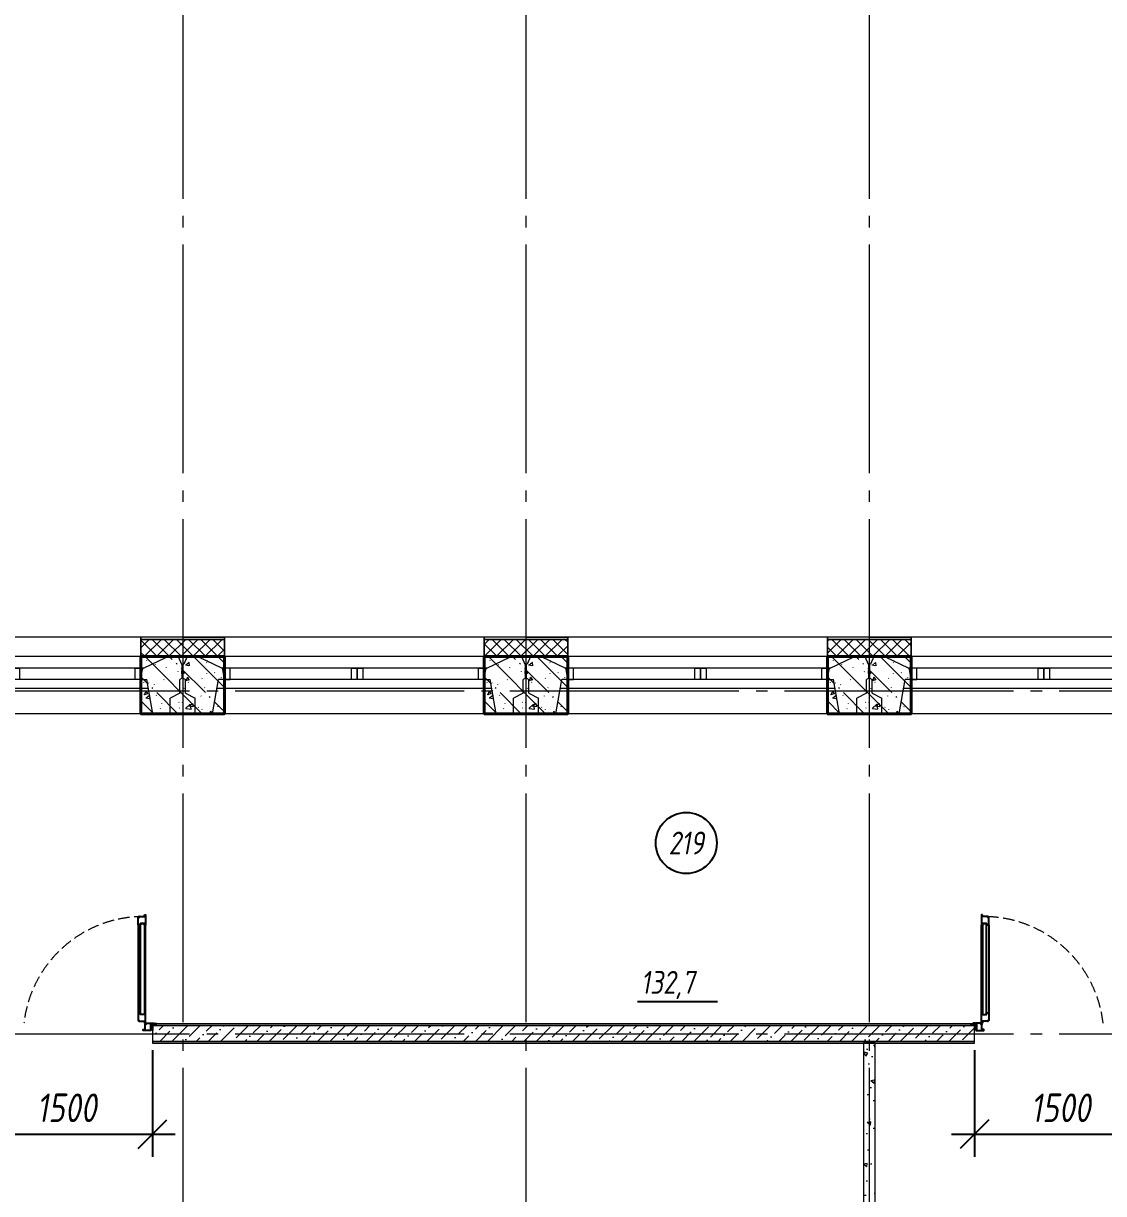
# Model space of a CAD drawing. Header units: millimetres. Extents: x -85420 to 1195317, y -69347 to 470418.
# Drawn here: x 455555 to 464994, y 14181 to 24413 of the extents above; entities that cross this region are included whole.
import ezdxf
from ezdxf import colors
from ezdxf.entities.mleader import LeaderData, LeaderLine
from ezdxf.enums import TextEntityAlignment as Align
from ezdxf.math import Vec2, Vec3

# ---------------------------------------------------------------- set-up
doc = ezdxf.new("R2010")
doc.units = ezdxf.units.MM
for name, pattern in [('GOST2.303 6', [12, 8, -1.5, 1, -1.5]), ('ГОСТ 2.303 4', [7, 5, -2, 0]), ('ГОСТ 2.303 5', [24, 20, -1.5, 1, -1.5]), ('осевая', [50.8, 31.75, -6.35, 6.35, -6.35])]:
    doc.linetypes.add(name, pattern=pattern)
for name, color, linetype, lineweight in [('!М_Перегородки_пеноблок', 7, 'Continuous', 20), ('+АР_Осевые линии', 252, 'GOST2.303 6', 9), ('+АР_Стены внутренние', 250, 'Continuous', 18), ('АР_Окна', 4, 'Continuous', 9), ('АР_Отметки', 7, 'Continuous', 5), ('АР_Сущ Несущая стена', 250, 'Continuous', 50), ('АР_штриховка несущих стен', 250, 'Continuous', 0), ('СПДС_+АР_Стены', 250, 'Continuous', 20), ('СПДС_РАЗМЕРЫ', 252, 'Continuous', 0), ('стены', 7, 'Continuous', 40), ('ТОНКАЯ', 253, 'Continuous', 0), ('ЭКСПЛИКАЦИЯ', 7, 'Continuous', 5)]:
    doc.layers.add(name, color=color, linetype=linetype, lineweight=lineweight)
doc.layers.add('ОСИ', color=7, linetype='осевая', lineweight=13, true_color=0x999999)
doc.styles.add('ISOCPEUR', font='', dxfattribs={"height": 250})
doc.styles.add('ГОСТ 2.304', font='CS_Gost2304.shx', dxfattribs={"oblique": 10})
doc.styles.get('ISOCPEUR').set_extended_font_data('ISOCPEUR', italic=True)
doc.linetypes.add('Ground2', pattern='A,12,[130,ltypeshp.shx,S=3,R=-210,X=0,Y=-2.598],3,[130,ltypeshp.shx,S=3,R=-210,X=0,Y=-2.598],3,[130,ltypeshp.shx,S=3,R=-210,X=0,Y=-2.598],0', length=18)
doc.dimstyles.new('СПДС', dxfattribs={"dimscale": 100, "dimtxt": 2.5, "dimasz": 2.5, "dimexe": 2, "dimexo": 0.625, "dimgap": 1, "dimtad": 1, "dimdec": 0, "dimrnd": 5, "dimtxsty": 'ГОСТ 2.304', "dimblk": 'OBLIQUE', "dimblk1": 'OBLIQUE', "dimblk2": 'OBLIQUE', "dimcen": 2.5, "dimdle": 2, "dimadec": 0, "dimazin": 2, "dimtfac": 0.75, "dimtdec": 4, "dimtmove": 1, "dimatfit": 3, "dimfxl": 1, "dimtfill": 1, "dimtolj": 1, "dimarcsym": 1})
pattern_1 = [(45, (0, 0), (-53.033009, 53.033009), []), (135, (0, 0), (-53.033009, -53.033009), [])]

# ---------------------------------------------------------------- blocks, each defined once
blk = doc.blocks.new('_Oblique')
at = {"color": 0, "linetype": 'ByBlock', "lineweight": -2}
blk.add_line((-0.5, -0.5), (0.5, 0.5), dxfattribs=at)
blk = doc.blocks.new('*D315')
at = {"layer": 'Defpoints', "color": 0, "ltscale": 100, "transparency": 16777216}
for p in [(455181, 15496), (456682, 15496), (456682, 14701)]:
    blk.add_point(p, dxfattribs=at)
at = {"layer": 'СПДС_РАЗМЕРЫ', "color": 0, "lineweight": -2, "ltscale": 100, "transparency": 16777216}
for p, q in [((455181, 15434), (455181, 14501)), ((456682, 15434), (456682, 14501)), ((454981, 14701), (456882, 14701))]:
    blk.add_line(p, q, dxfattribs=at)
at = {"layer": 'СПДС_РАЗМЕРЫ', "color": 0, "lineweight": -2, "ltscale": 100, "transparency": 16777216, "xscale": 250, "yscale": 250, "zscale": 250, "rotation": 180}
blk.add_blockref('_Oblique', (455181, 14701), dxfattribs=at)
at = {"layer": 'СПДС_РАЗМЕРЫ', "color": 0, "lineweight": -2, "ltscale": 100, "transparency": 16777216, "xscale": 250, "yscale": 250, "zscale": 250}
blk.add_blockref('_Oblique', (456682, 14701), dxfattribs=at)
at = {"layer": 'СПДС_РАЗМЕРЫ', "color": 0, "ltscale": 100, "transparency": 16777216, "insert": (455931, 14931), "char_height": 250, "attachment_point": 5, "style": 'ГОСТ 2.304', "bg_fill": 3, "box_fill_scale": 1.1, "bg_fill_color": 256, "bg_fill_true_color": 13158600, "bg_fill_transparency": 0}
blk.add_mtext('\\A1;1500', dxfattribs=at)
blk = doc.blocks.new('*D314')
at = {"layer": 'Defpoints', "color": 0, "ltscale": 100, "transparency": 16777216}
for p in [(463866, 15496), (465367, 15496), (465367, 14701)]:
    blk.add_point(p, dxfattribs=at)
at = {"layer": 'СПДС_РАЗМЕРЫ', "color": 0, "lineweight": -2, "ltscale": 100, "transparency": 16777216}
for p, q in [((463866, 15434), (463866, 14501)), ((465367, 15434), (465367, 14501)), ((463666, 14701), (465567, 14701))]:
    blk.add_line(p, q, dxfattribs=at)
at = {"layer": 'СПДС_РАЗМЕРЫ', "color": 0, "lineweight": -2, "ltscale": 100, "transparency": 16777216, "xscale": 250, "yscale": 250, "zscale": 250, "rotation": 180}
blk.add_blockref('_Oblique', (463866, 14701), dxfattribs=at)
at = {"layer": 'СПДС_РАЗМЕРЫ', "color": 0, "lineweight": -2, "ltscale": 100, "transparency": 16777216, "xscale": 250, "yscale": 250, "zscale": 250}
blk.add_blockref('_Oblique', (465367, 14701), dxfattribs=at)
at = {"layer": 'СПДС_РАЗМЕРЫ', "color": 0, "ltscale": 100, "transparency": 16777216, "insert": (464617, 14931), "char_height": 250, "attachment_point": 5, "style": 'ГОСТ 2.304', "bg_fill": 3, "box_fill_scale": 1.1, "bg_fill_color": 256, "bg_fill_true_color": 13158600, "bg_fill_transparency": 0}
blk.add_mtext('\\A1;1500', dxfattribs=at)
blk = doc.blocks.new('*U105')
at = {"lineweight": 15}
h = blk.add_hatch(dxfattribs=at)
h.set_pattern_fill('AR-CONC', color=256, scale=2, angle=90)
h.set_pattern_definition([(140, (1e-13, 1), (31.878, 364.37), [38.1, -419.1]), (85, (1e-13, 1), (-382.114, -70.487), [30.48, -335.281]), (190.4514, (2.66, 31.36), (-350.236, 293.882), [32.38, -356.18]), (136.184, (-101.6, 1), (84.085, 542.158), [57.15, -628.65]), (186.636, (-94.6, 46.2), (-494.852, 474.81), [48.57, -534.27]), (81.184, (-101.6, 1), (-494.85, 474.81), [45.72, -502.92]), (111, (-76.2, 51.8), (204.53, 303.229), [38.1, -419.1]), (56, (-76.2, 51.8), (-368.376, 123.604), [30.48, -335.28]), (161.4514, (-59.16, 77.07), (-163.846, 426.833), [32.38, -356.18]), (127.5, (1e-13, 1), (-169.11, 6.1772), [0, -331.216, 0, -340.36, 0, -336.55]), (97.5, (1e-13, 1), (-200.361, 133.6393), [0, -194.056, 0, -323.596, 0, -128.27]), (57.5, (1e-13, -112.28), (11.4575, 271.1812), [0, -127, 0, -396.24, 0, -525.78]), (47.5, (1e-13, -163.08), (-50.853, 296.258), [0, -165.1, 0, -263.144, 0, -373.38])])
edge = h.paths.add_edge_path()
edge.add_line((-100, 6320), (-100, 0))
edge.add_line((0, 6320), (-100, 6320))
edge.add_line((0, 0), (0, 6320))
edge.add_line((-100, 0), (0, 0))
at = {"linetype": 'ByBlock', "ltscale": 100, "transparency": 33554687}
blk.add_lwpolyline([(0, 0), (0, 6320), (-100, 6320), (-100, 0)], close=True, dxfattribs=at)
blk = doc.blocks.new('НП 3033')
at = {"layer": 'АР_Окна', "ltscale": 100}
for p, q in [((365, 500), (2635, 500)), ((365, 400), (2635, 400)), ((365, 300), (2635, 300)), ((365, 220), (2635, 220)), ((365, 0), (2635, 0))]:
    blk.add_line(p, q, dxfattribs=at)
for points in [[(365, 300), (365, 500), (365, 670), (2635, 670), (2635, 300)], [(365, 300), (415, 300), (415, 400), (365, 400)], [(1450, 400), (1425, 400), (1425, 300), (1450, 300), (1475, 300), (1475, 400), (1438, 400)], [(1500, 400), (1475, 400), (1475, 300), (1500, 300), (1525, 300), (1525, 400), (1488, 400)], [(2635, 300), (2585, 300), (2585, 400), (2635, 400)]]:
    blk.add_lwpolyline(points, dxfattribs=at)
at = {"layer": 'СПДС_+АР_Стены', "ltscale": 100}
for points in [[(0, 670), (0, 670), (365, 670), (365, 670)], [(3000, 670), (3000, 670), (2635, 670), (2635, 670)]]:
    blk.add_lwpolyline(points, dxfattribs=at)
at = {"layer": 'стены', "ltscale": 100}
for p, q in [((2960, 500), (2860, 500)), ((0, 0), (0, 0))]:
    blk.add_line(p, q, dxfattribs=at)
at = {"layer": 'стены', "lineweight": 30, "ltscale": 100}
blk.add_lwpolyline([(0, 0), (365, 0), (365, 500), (0, 500)], dxfattribs=at)
at = {"layer": 'стены', "ltscale": 100}
blk.add_lwpolyline([(3000, 500), (2635, 500), (2635, 0), (3000, 0)], dxfattribs=at)
blk = doc.blocks.new('обследование 2 этаж 1245')
at = {"layer": 'ТОНКАЯ', "ltscale": 100}
for p, q in [((15620, -52660), (12900, -52660)), ((15417, -52760), (15618, -52665)), ((15618, -52665), (15620, -52660)), ((15720, -52660), (15620, -52660)), ((15720, -52660), (15750, -52725)), ((15800, -52660), (15770, -52725)), ((15800, -52660), (15900, -52660)), ((18620, -52660), (15900, -52660)), ((15902, -52665), (15900, -52660)), ((16103, -52760), (15902, -52665)), ((18417, -52760), (18618, -52665)), ((18618, -52665), (18620, -52660)), ((18720, -52660), (18620, -52660)), ((18720, -52660), (18750, -52725)), ((18800, -52660), (18770, -52725)), ((18800, -52660), (18900, -52660)), ((21620, -52660), (18900, -52660)), ((18902, -52665), (18900, -52660)), ((19103, -52760), (18902, -52665)), ((21417, -52760), (21618, -52665)), ((21618, -52665), (21620, -52660)), ((21720, -52660), (21620, -52660)), ((21720, -52660), (21750, -52725)), ((21800, -52660), (21770, -52725)), ((21800, -52660), (21900, -52660)), ((24620, -52660), (21900, -52660)), ((21902, -52665), (21900, -52660)), ((22103, -52760), (21902, -52665)), ((15417, -52760), (13103, -52760)), ((15395, -52860), (15410, -52770)), ((15410, -52770), (15417, -52760)), ((15750, -52725), (15755, -52725)), ((15755, -52782), (15750, -52787)), ((15750, -52787), (15750, -52807)), ((15755, -52782), (15755, -52725)), ((15755, -52725), (15760, -52725)), ((15760, -52782), (15760, -52725)), ((15765, -52725), (15760, -52725)), ((15760, -52725), (15760, -53160)), ((15760, -52782), (15760, -52725)), ((15760, -52725), (15760, -53160)), ((15770, -52725), (15765, -52725)), ((15765, -52782), (15765, -52725)), ((15765, -52782), (15770, -52787)), ((15770, -52787), (15770, -52807)), ((18417, -52760), (16103, -52760)), ((16110, -52770), (16103, -52760)), ((16125, -52860), (16110, -52770)), ((18395, -52860), (18410, -52770)), ((18410, -52770), (18417, -52760)), ((18750, -52725), (18755, -52725)), ((18755, -52782), (18750, -52787)), ((18750, -52787), (18750, -52807)), ((18755, -52782), (18755, -52725)), ((18755, -52725), (18760, -52725)), ((18760, -52782), (18760, -52725)), ((18765, -52725), (18760, -52725)), ((18760, -52725), (18760, -53160)), ((18760, -52782), (18760, -52725)), ((18760, -52725), (18760, -53160)), ((18770, -52725), (18765, -52725)), ((18765, -52782), (18765, -52725)), ((18765, -52782), (18770, -52787)), ((18770, -52787), (18770, -52807)), ((21417, -52760), (19103, -52760)), ((19110, -52770), (19103, -52760)), ((19125, -52860), (19110, -52770)), ((21395, -52860), (21410, -52770)), ((21410, -52770), (21417, -52760)), ((21750, -52725), (21755, -52725)), ((21755, -52782), (21750, -52787)), ((21750, -52787), (21750, -52807)), ((21755, -52782), (21755, -52725)), ((21755, -52725), (21760, -52725)), ((21760, -52782), (21760, -52725)), ((21765, -52725), (21760, -52725)), ((21760, -52725), (21760, -53160)), ((21760, -52782), (21760, -52725)), ((21760, -52725), (21760, -53160)), ((21770, -52725), (21765, -52725)), ((21765, -52782), (21765, -52725)), ((21765, -52782), (21770, -52787)), ((21770, -52787), (21770, -52807)), ((24417, -52760), (22103, -52760)), ((22110, -52770), (22103, -52760)), ((22125, -52860), (22110, -52770)), ((15395, -52860), (13125, -52860)), ((15395, -52860), (15448, -52860)), ((15500, -53160), (15448, -52860)), ((15755, -52850), (15735, -52860)), ((15735, -52980), (15735, -52860)), ((15750, -52807), (15755, -52812)), ((15755, -52850), (15755, -52812)), ((15770, -52807), (15765, -52812)), ((15765, -52850), (15765, -52812)), ((15765, -52850), (15785, -52860)), ((15785, -52980), (15785, -52860)), ((16020, -53160), (16072, -52860)), ((16125, -52860), (16072, -52860)), ((18395, -52860), (16125, -52860)), ((18395, -52860), (18448, -52860)), ((18500, -53160), (18448, -52860)), ((18755, -52850), (18735, -52860)), ((18735, -52980), (18735, -52860)), ((18750, -52807), (18755, -52812)), ((18755, -52850), (18755, -52812)), ((18770, -52807), (18765, -52812)), ((18765, -52850), (18765, -52812)), ((18765, -52850), (18785, -52860)), ((18785, -52980), (18785, -52860)), ((19020, -53160), (19072, -52860)), ((19125, -52860), (19072, -52860)), ((21395, -52860), (19125, -52860)), ((21395, -52860), (21448, -52860)), ((21500, -53160), (21448, -52860)), ((21755, -52850), (21735, -52860)), ((21735, -52980), (21735, -52860)), ((21750, -52807), (21755, -52812)), ((21755, -52850), (21755, -52812)), ((21770, -52807), (21765, -52812)), ((21765, -52850), (21765, -52812)), ((21765, -52850), (21785, -52860)), ((21785, -52980), (21785, -52860)), ((22020, -53160), (22072, -52860)), ((22125, -52860), (22072, -52860)), ((24395, -52860), (22125, -52860)), ((15462, -52940), (13058, -52940)), ((15735, -52980), (15650, -53025)), ((15785, -52980), (15870, -53025)), ((18462, -52940), (16058, -52940)), ((18735, -52980), (18650, -53025)), ((18785, -52980), (18870, -53025)), ((21462, -52940), (19058, -52940)), ((21735, -52980), (21650, -53025)), ((21785, -52980), (21870, -53025)), ((24462, -52940), (22058, -52940)), ((15650, -53160), (15650, -53025)), ((15870, -53160), (15870, -53025)), ((18650, -53160), (18650, -53025)), ((18870, -53160), (18870, -53025)), ((21650, -53160), (21650, -53025)), ((21870, -53160), (21870, -53025)), ((15500, -53160), (13020, -53160)), ((15500, -53160), (15650, -53160)), ((15760, -53160), (15650, -53160)), ((15760, -53160), (15870, -53160)), ((16020, -53160), (15870, -53160)), ((18500, -53160), (16020, -53160)), ((18500, -53160), (18650, -53160)), ((18760, -53160), (18650, -53160)), ((18760, -53160), (18870, -53160)), ((19020, -53160), (18870, -53160)), ((21500, -53160), (19020, -53160)), ((21500, -53160), (21650, -53160)), ((21760, -53160), (21650, -53160)), ((21760, -53160), (21870, -53160)), ((22020, -53160), (21870, -53160)), ((24500, -53160), (22020, -53160))]:
    blk.add_line(p, q, dxfattribs=at)
blk = doc.blocks.new('A$C314F1C93')
at = {"layer": '+АР_Осевые линии', "linetype": 'ГОСТ 2.303 5', "lineweight": 0, "ltscale": 100}
for p, q in [((26540, 64752.7), (26540, -9752.2)), ((29540, 64752.7), (29540, -9752.2)), ((32540, 64752.7), (32540, -9752.2))]:
    blk.add_line(p, q, dxfattribs=at)
for points in [[(-4200, 3250), (75280, 3250)], [(-4200, 250), (75280, 250)]]:
    blk.add_lwpolyline(points, dxfattribs=at)
blk = doc.blocks.new('_DotSmall')
at = {"color": 0, "linetype": 'ByBlock', "const_width": 0.5}
blk.add_lwpolyline([(-0.0625, 0, 1), (0.0625, 0, 1)], format="xyb", close=True, dxfattribs=at)
blk = doc.blocks.new('АР план')
at = {"layer": 'АР_Отметки', "lineweight": 9}
ml = blk.add_multileader_mtext('Standard', dxfattribs=at)
ml.set_content('+3,950', color=256, style='ISOCPEUR')
ml.set_leader_properties(color=256, linetype='Continuous', lineweight=-1)
ml.set_arrow_properties(name='DOTSMALL')
ml.build(insert=Vec2(0, 0))
ml.multileader.update_dxf_attribs({"has_text_frame": 1, "text_left_attachment_type": 4, "text_right_attachment_type": 4, "dogleg_length": 100, "arrow_head_size": 180})
ctx = ml.context
ctx.base_point, ctx.char_height, ctx.arrow_head_size, ctx.landing_gap_size, ctx.plane_origin = Vec3(653061.3, 32239.7), 250, 180, 50, Vec3(652979.9, 30972.2)
ctx.left_attachment, ctx.right_attachment = 4, 4
notes = []
notes.append((ctx, [(0, (0, 0, 0), (0, 0), (1, 0), 1, [])]))
ctx.mtext.insert, ctx.mtext.width, ctx.mtext.line_spacing_style, ctx.mtext.flow_direction = Vec3(653111.3, 32573.1), 852.697, 2, 5
ml = blk.add_multileader_mtext('Standard', dxfattribs=at)
ml.set_content('+1,975', color=256, style='ISOCPEUR')
ml.set_leader_properties(color=256, linetype='Continuous', lineweight=-1)
ml.set_arrow_properties(name='DOTSMALL')
ml.build(insert=Vec2(0, 0))
ml.multileader.update_dxf_attribs({"has_text_frame": 1, "text_left_attachment_type": 4, "text_right_attachment_type": 4, "dogleg_length": 100, "arrow_head_size": 180})
ctx = ml.context
ctx.base_point, ctx.char_height, ctx.arrow_head_size, ctx.landing_gap_size, ctx.plane_origin = Vec3(652749.3, 27128.7), 250, 180, 50, Vec3(655881.4, 25957)
ctx.left_attachment, ctx.right_attachment = 4, 4
notes.append((ctx, [(0, (0, 0, 0), (0, 0), (1, 0), 1, [])]))
ctx.mtext.insert, ctx.mtext.width, ctx.mtext.line_spacing_style, ctx.mtext.flow_direction = Vec3(652799.3, 27528.7), 852.697, 2, 5
ml = blk.add_multileader_mtext('Standard', dxfattribs=at)
ml.set_content('+2,410', color=256, style='ISOCPEUR')
ml.set_leader_properties(color=256, linetype='Continuous', lineweight=-1)
ml.set_arrow_properties(name='DOTSMALL')
ml.build(insert=Vec2(0, 0))
ml.multileader.update_dxf_attribs({"has_text_frame": 1, "text_left_attachment_type": 4, "text_right_attachment_type": 4, "dogleg_length": 100, "arrow_head_size": 180})
ctx = ml.context
ctx.base_point, ctx.char_height, ctx.arrow_head_size, ctx.landing_gap_size, ctx.plane_origin = Vec3(649667.1, 15695.9), 250, 180, 50, Vec3(647505.9, 15104.7)
ctx.left_attachment, ctx.right_attachment = 4, 4
notes.append((ctx, [(0, (0, 0, 0), (0, 0), (1, 0), 1, [])]))
ctx.mtext.insert, ctx.mtext.width, ctx.mtext.line_spacing_style, ctx.mtext.flow_direction = Vec3(649717.1, 16029.2), 852.697, 2, 5
for ctx, leaders in notes:
    for number, flags, end, landing, length, lines in leaders:
        leader = LeaderData()
        leader.index, (leader.has_last_leader_line, leader.has_dogleg_vector, leader.attachment_direction) = number, flags
        leader.last_leader_point, leader.dogleg_vector, leader.dogleg_length = Vec3(end), Vec3(landing), length
        for number, points, colour, breaks in lines:
            line = LeaderLine()
            line.index, line.vertices, line.color, line.breaks = number, Vec3.list(points), colors.encode_raw_color(colour), breaks
            leader.lines.append(line)
        ctx.leaders.append(leader)

msp = doc.modelspace()

# ---------------------------------------------------------------- block references
at = {"layer": 'ОСИ', "ltscale": 40}
msp.add_blockref('A$C314F1C93', (430406.4, 15326.4, 0), dxfattribs=at)

# ---------------------------------------------------------------- next in the draw order: hatches: boundary and pattern name
at = {"layer": 'АР_штриховка несущих стен', "lineweight": 0}
h = msp.add_hatch(dxfattribs=at)
h.set_pattern_fill('FP_1', color=256, angle=270, style=0, pattern_type=2)
h.set_pattern_definition([(135, (235303.74, -369690.1), (212.13203, 212.13203), [300, -50, 10, -50]), (135, (235091.74, -369690.1), (212.13203, 212.13203), []), (220, (235303.74, -369690.1), (31.37587, -358.6306), [37.5, -412.5]), (275, (235303.74, -369690.1), (-376.09568, 69.3761), [30, -330]), (169.549, (235306.35, -369720), (-344.71734, -289.2568), [31.87, -350.571]), (223.816, (235203.74, -369690.1), (82.7615, -533.61997), [56.25, -618.75]), (173.364, (235210.64, -369734.6), (-487.0622, -467.3284), [47.805, -525.856]), (278.816, (235203.74, -369690.1), (-487.05805, -467.33264), [45, -495]), (249, (235228.74, -369740.1), (201.30952, -298.45407), [37.5, -412.5]), (304, (235228.74, -369740.1), (-362.5749, -121.6571), [30, -330]), (198.549, (235245.5, -369764.98), (-161.2621, -420.11198), [31.87, -350.571]), (232.5, (235303.74, -369690.1), (-166.446927, -6.079928), [3.353, -322.647, 3.353, -331.647, -331.25]), (232.5, (235303.74, -369690.1), (-166.446927, -6.079928), [-661, 3.353, -327.897]), (262.5, (235303.74, -369690.1), (-197.205856, -131.53477), [3.353, -187.647, 3.353, -315.147, -126.25]), (262.5, (235303.74, -369690.1), (-197.205856, -131.53477), [-509.5, 3.353, -122.897]), (302.5, (235303.74, -369578.6), (11.277436, -266.91122), [3.353, -121.647, 3.353, -386.647, -517.5]), (302.5, (235303.74, -369578.6), (11.277436, -266.91122), [-515, 3.353, -514.147]), (312.5, (235303.74, -369528.6), (-50.05249, -291.59308), [3.353, -159.147, 3.353, -255.647, -367.5]), (312.5, (235303.74, -369528.6), (-50.05249, -291.59308), [-421.5, 3.353, -364.147])])
h.paths.add_polyline_path([(456581.4, 18876.4), (457311.4, 18876.4), (457311.4, 18376.4), (456581.4, 18376.4)])
h = msp.add_hatch(dxfattribs=at)
h.set_pattern_fill('FP_1', color=256, angle=270, style=0, pattern_type=2)
h.set_pattern_definition([(135, (238303.74, -369690.1), (212.13203, 212.13203), [300, -50, 10, -50]), (135, (238091.74, -369690.1), (212.13203, 212.13203), []), (220, (238303.74, -369690.1), (31.37587, -358.6306), [37.5, -412.5]), (275, (238303.74, -369690.1), (-376.09568, 69.3761), [30, -330]), (169.549, (238306.35, -369720), (-344.71734, -289.2568), [31.87, -350.571]), (223.816, (238203.74, -369690.1), (82.7615, -533.61997), [56.25, -618.75]), (173.364, (238210.64, -369734.6), (-487.0622, -467.3284), [47.805, -525.856]), (278.816, (238203.74, -369690.1), (-487.05805, -467.33264), [45, -495]), (249, (238228.74, -369740.1), (201.30952, -298.45407), [37.5, -412.5]), (304, (238228.74, -369740.1), (-362.5749, -121.6571), [30, -330]), (198.549, (238245.5, -369764.98), (-161.2621, -420.11198), [31.87, -350.571]), (232.5, (238303.74, -369690.1), (-166.446927, -6.079928), [3.353, -322.647, 3.353, -331.647, -331.25]), (232.5, (238303.74, -369690.1), (-166.446927, -6.079928), [-661, 3.353, -327.897]), (262.5, (238303.74, -369690.1), (-197.205856, -131.53477), [3.353, -187.647, 3.353, -315.147, -126.25]), (262.5, (238303.74, -369690.1), (-197.205856, -131.53477), [-509.5, 3.353, -122.897]), (302.5, (238303.74, -369578.6), (11.277436, -266.91122), [3.353, -121.647, 3.353, -386.647, -517.5]), (302.5, (238303.74, -369578.6), (11.277436, -266.91122), [-515, 3.353, -514.147]), (312.5, (238303.74, -369528.6), (-50.05249, -291.59308), [3.353, -159.147, 3.353, -255.647, -367.5]), (312.5, (238303.74, -369528.6), (-50.05249, -291.59308), [-421.5, 3.353, -364.147])])
h.paths.add_polyline_path([(459581.4, 18876.4), (460311.4, 18876.4), (460311.4, 18376.4), (459581.4, 18376.4)])
h = msp.add_hatch(dxfattribs=at)
h.set_pattern_fill('FP_1', color=256, angle=270, style=0, pattern_type=2)
h.set_pattern_definition([(135, (241303.74, -369690.1), (212.13203, 212.13203), [300, -50, 10, -50]), (135, (241091.74, -369690.1), (212.13203, 212.13203), []), (220, (241303.74, -369690.1), (31.37587, -358.6306), [37.5, -412.5]), (275, (241303.74, -369690.1), (-376.09568, 69.3761), [30, -330]), (169.549, (241306.35, -369720), (-344.71734, -289.2568), [31.87, -350.571]), (223.816, (241203.74, -369690.1), (82.7615, -533.61997), [56.25, -618.75]), (173.364, (241210.64, -369734.6), (-487.0622, -467.3284), [47.805, -525.856]), (278.816, (241203.74, -369690.1), (-487.05805, -467.33264), [45, -495]), (249, (241228.74, -369740.1), (201.30952, -298.45407), [37.5, -412.5]), (304, (241228.74, -369740.1), (-362.5749, -121.6571), [30, -330]), (198.549, (241245.5, -369764.98), (-161.2621, -420.11198), [31.87, -350.571]), (232.5, (241303.74, -369690.1), (-166.446927, -6.079928), [3.353, -322.647, 3.353, -331.647, -331.25]), (232.5, (241303.74, -369690.1), (-166.446927, -6.079928), [-661, 3.353, -327.897]), (262.5, (241303.74, -369690.1), (-197.205856, -131.53477), [3.353, -187.647, 3.353, -315.147, -126.25]), (262.5, (241303.74, -369690.1), (-197.205856, -131.53477), [-509.5, 3.353, -122.897]), (302.5, (241303.74, -369578.6), (11.277436, -266.91122), [3.353, -121.647, 3.353, -386.647, -517.5]), (302.5, (241303.74, -369578.6), (11.277436, -266.91122), [-515, 3.353, -514.147]), (312.5, (241303.74, -369528.6), (-50.05249, -291.59308), [3.353, -159.147, 3.353, -255.647, -367.5]), (312.5, (241303.74, -369528.6), (-50.05249, -291.59308), [-421.5, 3.353, -364.147])])
h.paths.add_polyline_path([(462581.4, 18876.4), (463311.4, 18876.4), (463311.4, 18376.4), (462581.4, 18376.4)])
at = {"layer": 'СПДС_+АР_Стены', "lineweight": 9, "ltscale": 100}
h = msp.add_hatch(dxfattribs=at)
h.set_pattern_fill('НЕМЕТАЛЛИЧЕСКИЕ МАТЕРИАЛЫ', color=256, scale=30, style=0, pattern_type=2)
h.set_pattern_definition(pattern_1)
h.paths.add_polyline_path([(457311.4, 19026.4), (456581.4, 19026.4), (456581.4, 18876.4), (457311.4, 18876.4)], flags=0)
h = msp.add_hatch(dxfattribs=at)
h.set_pattern_fill('НЕМЕТАЛЛИЧЕСКИЕ МАТЕРИАЛЫ', color=256, scale=30, style=0, pattern_type=2)
h.set_pattern_definition(pattern_1)
h.paths.add_polyline_path([(460311.4, 19026.4), (459581.4, 19026.4), (459581.4, 18876.4), (460311.4, 18876.4)], flags=0)
h = msp.add_hatch(dxfattribs=at)
h.set_pattern_fill('НЕМЕТАЛЛИЧЕСКИЕ МАТЕРИАЛЫ', color=256, scale=30, style=0, pattern_type=2)
h.set_pattern_definition(pattern_1)
h.paths.add_polyline_path([(463311.4, 19026.4), (462581.4, 19026.4), (462581.4, 18876.4), (463311.4, 18876.4)], flags=0)

# ---------------------------------------------------------------- next in the draw order: linework, layer by layer
at = {"layer": '+АР_Стены внутренние', "ltscale": 100}
msp.add_lwpolyline([(456681.9, 15651.4), (463866.4, 15651.4), (463866.4, 15666.4), (456681.9, 15666.4), (456681.9, 15651.4)], close=True, dxfattribs=at)
for p, q in [((456556.9, 16529.4), (456556.9, 15760.4)), ((456620.9, 15762.4), (456620.9, 16527.3)), ((463927.4, 15762.4, 0), (463927.4, 16527.3, 0)), ((463991.4, 16529.4, 0), (463991.4, 15760.4, 0))]:
    msp.add_line(p, q)
for points in [[(456612.9, 16619.4), (456620.9, 16619.4), (456620.9, 16527.3), (456613.8, 16527.3), (456613.8, 16543.3), (456577.9, 16543.3), (456577.9, 16529.4), (456556.9, 16529.4), (456556.9, 16595.4), (456564.8, 16595.4), (456564.9, 16605.4), (456566.4, 16605.4), (456566.4, 16602.4), (456619.2, 16602.4), (456619.2, 16611.4), (456612.9, 16611.4)], [(456577.9, 15746.4), (456577.9, 16543.3), (456613.8, 16543.3), (456613.8, 15746.4)], [(456612.9, 15670.4), (456620.9, 15670.4), (456620.9, 15762.4), (456613.8, 15762.4), (456613.8, 15746.4), (456577.9, 15746.4), (456577.9, 15760.4), (456556.9, 15760.4), (456556.9, 15694.4), (456564.8, 15694.4), (456564.9, 15684.4), (456566.4, 15684.4), (456566.4, 15687.4), (456619.2, 15687.4), (456619.2, 15678.4), (456612.9, 15678.4)], [(456669.9, 15606.4), (456601.9, 15606.4), (456601.9, 15614.4), (456618.9, 15614.4), (456618.9, 15660.8), (456615.9, 15660.8), (456615.9, 15662.4), (456625.9, 15662.4), (456625.9, 15670.4), (456693.9, 15670.4), (456693.9, 15666.4), (456685.9, 15666.4), (456685.9, 15668.9), (456664.9, 15668.8), (456664.9, 15610.2), (456669.9, 15610.2)]]:
    msp.add_lwpolyline(points, close=True)
at = {"elevation": 0}
for points in [[(463935.4, 16619.4), (463927.4, 16619.4), (463927.4, 16527.3), (463934.4, 16527.3), (463934.4, 16543.3), (463970.4, 16543.3), (463970.4, 16529.4), (463991.4, 16529.4), (463991.4, 16595.4), (463983.4, 16595.4), (463983.4, 16605.4), (463981.8, 16605.4), (463981.8, 16602.4), (463929.1, 16602.4), (463929.1, 16611.4), (463935.4, 16611.4)], [(463970.4, 15746.4), (463970.4, 16543.3), (463934.4, 16543.3), (463934.4, 15746.4)], [(463935.4, 15670.4), (463927.4, 15670.4), (463927.4, 15762.4), (463934.4, 15762.4), (463934.4, 15746.4), (463970.4, 15746.4), (463970.4, 15760.4), (463991.4, 15760.4), (463991.4, 15694.4), (463983.4, 15694.4), (463983.4, 15684.4), (463981.8, 15684.4), (463981.8, 15687.4), (463929.1, 15687.4), (463929.1, 15678.4), (463935.4, 15678.4)], [(463878.4, 15606.4), (463946.4, 15606.4), (463946.4, 15614.4), (463929.4, 15614.4), (463929.4, 15660.8), (463932.4, 15660.8), (463932.4, 15662.4), (463922.4, 15662.4), (463922.4, 15670.4), (463854.3, 15670.4), (463854.3, 15666.4), (463862.4, 15666.4), (463862.4, 15668.9), (463883.4, 15668.8), (463883.4, 15610.2), (463878.4, 15610.2)]]:
    msp.add_lwpolyline(points, close=True, dxfattribs=at)
at = {"color": 1, "linetype": 'Ground2'}
msp.add_lwpolyline([(456720.8, 15666.4), (456681.9, 15666.4), (456681.9, 15606.4)], dxfattribs=at)
at = {"color": 1, "linetype": 'Ground2', "elevation": 0}
msp.add_lwpolyline([(463827.5, 15666.4), (463866.4, 15666.4), (463866.4, 15606.4)], dxfattribs=at)
at = {"linetype": 'ГОСТ 2.303 4', "lineweight": 5, "ltscale": 20}
for centre, start, end in [((456602.9, 15551.9), 89.01791, 173.52151), ((463945.4, 15551.9, 0), 6.47849, 90.98209)]:
    msp.add_arc(centre, 1050.7, start, end, dxfattribs=at)
at = {"layer": 'СПДС_+АР_Стены', "ltscale": 100}
for points in [[(456581.4, 19026.4), (457311.4, 19026.4), (457311.4, 19046.4), (456581.4, 19046.4), (456581.4, 19026.4)], [(459581.4, 19026.4), (460311.4, 19026.4), (460311.4, 19046.4), (459581.4, 19046.4), (459581.4, 19026.4)], [(462581.4, 19026.4), (463311.4, 19026.4), (463311.4, 19046.4), (462581.4, 19046.4), (462581.4, 19026.4)], [(457311.4, 19026.4), (456581.4, 19026.4), (456581.4, 18876.4), (457311.4, 18876.4), (457311.4, 19026.4)], [(460311.4, 19026.4), (459581.4, 19026.4), (459581.4, 18876.4), (460311.4, 18876.4), (460311.4, 19026.4)], [(463311.4, 19026.4), (462581.4, 19026.4), (462581.4, 18876.4), (463311.4, 18876.4), (463311.4, 19026.4)]]:
    msp.add_lwpolyline(points, close=True, dxfattribs=at)
at = {"layer": 'стены', "ltscale": 100, "elevation": 0}
for points in [[(456581.4, 18876.4), (457311.4, 18876.4), (457311.4, 18376.4), (456581.4, 18376.4)], [(459581.4, 18876.4), (460311.4, 18876.4), (460311.4, 18376.4), (459581.4, 18376.4)], [(462581.4, 18876.4), (463311.4, 18876.4), (463311.4, 18376.4), (462581.4, 18376.4)]]:
    msp.add_lwpolyline(points, close=True, dxfattribs=at)
at = {"layer": 'ЭКСПЛИКАЦИЯ', "linetype": 'Continuous', "lineweight": 25, "ltscale": 100}
msp.add_line((460920, 15861.2), (461620, 15861.2), dxfattribs=at)
msp.add_circle((461346.9, 17246.3), 266.7, dxfattribs=at)

# ---------------------------------------------------------------- next in the draw order: block references
at = {"layer": '!М_Перегородки_пеноблок'}
msp.add_blockref('*U105', (462996.4, 9176.4, 0), dxfattribs=at)
at = {"layer": 'АР_Сущ Несущая стена', "xscale": -1}
for p in [(456946.4, 18376.4, 0), (459946.4, 18376.4, 0), (462946.4, 18376.4, 0), (465946.4, 18376.4, 0)]:
    msp.add_blockref('НП 3033', p, dxfattribs=at)
at = {"layer": 'ТОНКАЯ', "ltscale": 200}
msp.add_blockref('обследование 2 этаж 1245', (441186.4, 71536.4, 0), dxfattribs=at)

# ---------------------------------------------------------------- next in the draw order: texts
at = {"layer": 'ЭКСПЛИКАЦИЯ', "linetype": 'Continuous', "lineweight": 25, "ltscale": 100, "style": 'ГОСТ 2.304', "oblique": 10}
msp.add_text('219', height=200, dxfattribs=at).set_placement((461346.9, 17246.3), align=Align.MIDDLE_CENTER)
msp.add_text('132,7', height=200, dxfattribs=at).set_placement((460950, 16127.8), align=Align.TOP_LEFT)

# ---------------------------------------------------------------- next in the draw order: dimensions: what is measured, and where the dimension line sits
at = {"layer": 'СПДС_РАЗМЕРЫ', "ltscale": 100}
for base, p1, p2, picture, middle in [((456681.9, 14700.5, 0), (455180.9, 15496.4, 0), (456681.9, 15496.4, 0), '*D315', (455931.4, 14930.7, 0)), ((465367.4, 14700.5, 0), (463866.4, 15496.4, 0), (465367.4, 15496.4, 0), '*D314', (464616.9, 14930.7, 0))]:
    dim = msp.add_linear_dim(base=base, p1=p1, p2=p2, dimstyle='СПДС', dxfattribs=at)
    dim.commit()
    dim.dimension.update_dxf_attribs({"geometry": picture, "text_midpoint": middle})

# ---------------------------------------------------------------- next in the draw order: hatches: boundary and pattern name
at = {"layer": '+АР_Стены внутренние', "lineweight": 0, "ltscale": 100}
h = msp.add_hatch(dxfattribs=at)
h.set_pattern_fill('БЕТОН И ИЗДЕЛИЯ ИЗ НЕГО', color=256, scale=30, style=0, pattern_type=2)
h.set_pattern_definition([(45, (0, 0), (39.774756, 145.840774), [187.5, -40.5, 0, -40.5])])
h.paths.add_polyline_path([(463866.4, 15651.4), (456681.9, 15651.4), (456681.9, 15511.4), (463866.4, 15511.4)], flags=0)

# ---------------------------------------------------------------- next in the draw order: linework, layer by layer
at = {"layer": '+АР_Стены внутренние', "ltscale": 100}
for points in [[(463866.4, 15651.4), (456681.9, 15651.4), (456681.9, 15511.4), (463866.4, 15511.4), (463866.4, 15651.4)], [(463866.4, 15511.4), (456681.9, 15511.4), (456681.9, 15496.4), (463866.4, 15496.4), (463866.4, 15511.4)]]:
    msp.add_lwpolyline(points, close=True, dxfattribs=at)

# ---------------------------------------------------------------- next in the draw order: block references
at = {"color": 12, "true_color": 0xe00000}
msp.add_blockref('АР план', (-85419.9, 14341.6), dxfattribs=at)

# ---------------------------------------------------------------- next in the draw order: leaders
at = {"layer": 'АР_Отметки', "lineweight": 9}
ml = msp.add_multileader_mtext('Standard', dxfattribs=at)
ml.set_content('+2,410', color=256, style='ISOCPEUR')
ml.set_leader_properties(color=256, linetype='Continuous', lineweight=-1)
ml.set_arrow_properties(name='DOTSMALL')
ml.build(insert=Vec2(0, 0))
ml.multileader.update_dxf_attribs({"has_text_frame": 1, "text_left_attachment_type": 4, "text_right_attachment_type": 4, "dogleg_length": 100, "arrow_head_size": 180})
ctx = ml.context
ctx.base_point, ctx.char_height, ctx.arrow_head_size, ctx.landing_gap_size, ctx.plane_origin = Vec3(703103, 29209.7), 250, 180, 50, Vec3(700941.8, 28618.5)
ctx.left_attachment, ctx.right_attachment = 4, 4
notes = []
notes.append((ctx, [(0, (0, 0, 0), (0, 0), (1, 0), 1, [])]))
ctx.mtext.insert, ctx.mtext.width, ctx.mtext.line_spacing_style, ctx.mtext.flow_direction = Vec3(703153, 29543.1), 852.697, 2, 5
ml = msp.add_multileader_mtext('Standard', dxfattribs=at)
ml.set_content('+2,410', color=256, style='ISOCPEUR')
ml.set_leader_properties(color=256, linetype='Continuous', lineweight=-1)
ml.set_arrow_properties(name='DOTSMALL')
ml.build(insert=Vec2(0, 0))
ml.multileader.update_dxf_attribs({"has_text_frame": 1, "text_left_attachment_type": 4, "text_right_attachment_type": 4, "dogleg_length": 100, "arrow_head_size": 180})
ctx = ml.context
ctx.base_point, ctx.char_height, ctx.arrow_head_size, ctx.landing_gap_size, ctx.plane_origin = Vec3(703103, 29209.7), 250, 180, 50, Vec3(700941.8, 28618.5)
ctx.left_attachment, ctx.right_attachment = 4, 4
notes.append((ctx, [(0, (0, 0, 0), (0, 0), (1, 0), 1, [])]))
ctx.mtext.insert, ctx.mtext.width, ctx.mtext.line_spacing_style, ctx.mtext.flow_direction = Vec3(703153, 29543.1), 852.697, 2, 5
ml = msp.add_multileader_mtext('Standard', dxfattribs=at)
ml.set_content('+3,950', color=256, style='ISOCPEUR')
ml.set_leader_properties(color=256, linetype='Continuous', lineweight=-1)
ml.set_arrow_properties(name='DOTSMALL')
ml.build(insert=Vec2(0, 0))
ml.multileader.update_dxf_attribs({"has_text_frame": 1, "text_left_attachment_type": 4, "text_right_attachment_type": 4, "dogleg_length": 100, "arrow_head_size": 180})
ctx = ml.context
ctx.base_point, ctx.char_height, ctx.arrow_head_size, ctx.landing_gap_size, ctx.plane_origin = Vec3(701417.3, 23704), 250, 180, 50, Vec3(701335.9, 22436.5)
ctx.left_attachment, ctx.right_attachment = 4, 4
notes.append((ctx, [(0, (0, 0, 0), (0, 0), (1, 0), 1, [])]))
ctx.mtext.insert, ctx.mtext.width, ctx.mtext.line_spacing_style, ctx.mtext.flow_direction = Vec3(701467.3, 24037.4), 852.697, 2, 5
ml = msp.add_multileader_mtext('Standard', dxfattribs=at)
ml.set_content('+3,950', color=256, style='ISOCPEUR')
ml.set_leader_properties(color=256, linetype='Continuous', lineweight=-1)
ml.set_arrow_properties(name='DOTSMALL')
ml.build(insert=Vec2(0, 0))
ml.multileader.update_dxf_attribs({"has_text_frame": 1, "text_left_attachment_type": 4, "text_right_attachment_type": 4, "dogleg_length": 100, "arrow_head_size": 180})
ctx = ml.context
ctx.base_point, ctx.char_height, ctx.arrow_head_size, ctx.landing_gap_size, ctx.plane_origin = Vec3(701417.3, 23704), 250, 180, 50, Vec3(701335.9, 22436.5)
ctx.left_attachment, ctx.right_attachment = 4, 4
notes.append((ctx, [(0, (0, 0, 0), (0, 0), (1, 0), 1, [])]))
ctx.mtext.insert, ctx.mtext.width, ctx.mtext.line_spacing_style, ctx.mtext.flow_direction = Vec3(701467.3, 24037.4), 852.697, 2, 5
for ctx, leaders in notes:
    for number, flags, end, landing, length, lines in leaders:
        leader = LeaderData()
        leader.index, (leader.has_last_leader_line, leader.has_dogleg_vector, leader.attachment_direction) = number, flags
        leader.last_leader_point, leader.dogleg_vector, leader.dogleg_length = Vec3(end), Vec3(landing), length
        for number, points, colour, breaks in lines:
            line = LeaderLine()
            line.index, line.vertices, line.color, line.breaks = number, Vec3.list(points), colors.encode_raw_color(colour), breaks
            leader.lines.append(line)
        ctx.leaders.append(leader)

doc.saveas('drawing.dxf')
